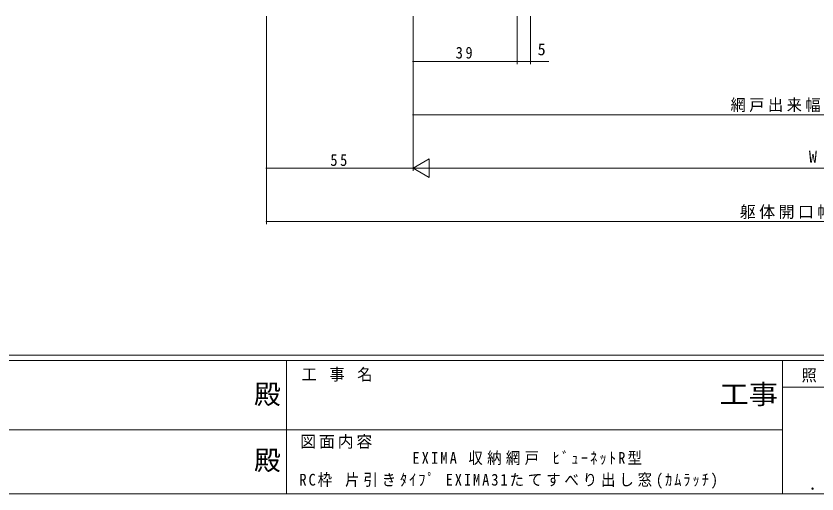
# Model space of a CAD drawing. Units: millimetres, scale not verified. Extents: x -594 to 539, y -420 to 386.
# Drawn here: x -141.4 to 158.9, y -420 to -241 of the extents above; entities that cross this region are included whole.
import ezdxf
from ezdxf.enums import TextEntityAlignment as Align

# ---------------------------------------------------------------- set-up
doc = ezdxf.new("R2010")
doc.units = ezdxf.units.MM
doc.header["$LTSCALE"] = 2
doc.layers.add('0-1_YKK_ZWAK', color=7, linetype='Continuous', lineweight=9)
doc.layers.add('0-6_YKK_D', color=6, linetype='Continuous', lineweight=9)
doc.layers.add('0-2_USER1', color=7, linetype='Continuous')
doc.styles.add('ＭＳ ゴシック', font='')
doc.styles.get('ＭＳ ゴシック').set_extended_font_data('MS Gothic')

msp = doc.modelspace()

# ---------------------------------------------------------------- linework, layer by layer
at = {"layer": '0-1_YKK_ZWAK'}
for p, q in [((510, -367.965), (-590, -367.965)), ((456, -369.965), (-590, -369.965)), ((-40, -369.965), (-40, -419.965)), ((146, -369.965), (146, -419.965)), ((243.406, -379.964), (146, -379.964)), ((-222, -395.964), (-38, -395.964)), ((-38, -395.964), (146, -395.964)), ((-590, -419.965), (456, -419.965))]:
    msp.add_line(p, q, dxfattribs=at)
at = {"layer": '0-6_YKK_D'}
for p, q in [((-47.51, -240.965), (-47.51, -318.965)), ((-47.51, -240.965), (-47.51, -298.965)), ((7.49, -240.965), (7.49, -258.965)), ((7.49, -240.965), (7.49, -278.965)), ((7.49, -240.965), (7.49, -298.965)), ((7.49, -240.965), (7.49, -298.965)), ((46.49, -240.965), (46.49, -258.965)), ((46.49, -240.965), (46.49, -258.965)), ((51.49, -240.965), (51.49, -258.965)), ((7.49, -257.965), (46.49, -257.965)), ((46.49, -257.965), (51.49, -257.965)), ((51.49, -257.965), (58.39, -257.965)), ((7.49, -277.965), (302.49, -277.965)), ((7.49, -297.965), (13.552, -294.465)), ((13.552, -301.465), (13.552, -294.465)), ((-47.51, -297.965), (7.49, -297.965)), ((7.49, -297.965), (19.615, -297.965)), ((7.49, -297.965), (13.552, -301.465)), ((300.49, -297.965), (14.49, -297.965)), ((-47.51, -317.965), (362.49, -317.965))]:
    msp.add_line(p, q, dxfattribs=at)
for centre, start, end in [((7.49, -257.965), 0, 180), ((7.49, -257.965), 180, 0), ((46.49, -257.965), 0, 180), ((46.49, -257.965), 0, 180), ((46.49, -257.965), 180, 0), ((46.49, -257.965), 180, 0), ((51.49, -257.965), 0, 180), ((51.49, -257.965), 180, 0), ((7.49, -277.965), 0, 180), ((7.49, -277.965), 180, 0), ((-47.51, -297.965), 0, 180), ((-47.51, -297.965), 180, 0), ((-47.51, -317.965), 0, 180), ((-47.51, -317.965), 180, 0)]:
    msp.add_arc(centre, 0.106, start, end, dxfattribs=at)

# ---------------------------------------------------------------- texts
at = {"layer": '0-1_YKK_ZWAK', "color": 3, "style": 'ＭＳ ゴシック'}
for p in [(-52.117, -388.474), (-52.117, -413.219)]:
    msp.add_text('殿', height=7.331, dxfattribs=at).set_placement(p, align=Align.BOTTOM_LEFT)
at = {"layer": '0-1_YKK_ZWAK', "color": 3, "style": 'ＭＳ ゴシック', "width": 1.1}
msp.add_text('工事', height=7.331, dxfattribs=at).set_placement((122.331, -388.474), align=Align.BOTTOM_LEFT)
at = {"layer": '0-1_YKK_ZWAK', "char_height": 4.399, "attachment_point": 7, "style": 'ＭＳ ゴシック'}
for s, insert in [('\\T1.22;\\W0.95;工\\~事\\~名', (-34.268, -377.869)), ('\\T1.24;\\W0.95;照\\~\\~査', (153.127, -378.222)), ('\\T1.17;図面内容', (-34.832, -403.034)), ('\\T1.24;\\W0.95;\\~．\\~．', (152.364, -418.459))]:
    msp.add_mtext(s, dxfattribs=dict(at, insert=insert))
at = {"layer": '0-2_USER1', "char_height": 4.399, "attachment_point": 7, "style": 'ＭＳ ゴシック'}
for s, insert in [('\\T1.3;\\W0.9;EXIMA\\~収納網戸\\~ﾋﾞｭｰﾈｯﾄR型', (7.224, -409.178)), ('\\T1.27;\\W0.9;RC枠\\~片引きﾀｲﾌﾟ\\~EXIMA31たてすべり出し窓(ｶﾑﾗｯﾁ)', (-35.118, -418))]:
    msp.add_mtext(s, dxfattribs=dict(at, insert=insert))
at = {"layer": '0-6_YKK_D', "color": 7, "style": 'ＭＳ ゴシック'}
for s, p in [('5', (54.19, -256.965)), ('W', (155.89, -297.165))]:
    msp.add_text(s, height=4.399, dxfattribs=at).set_placement(p, align=Align.BOTTOM_LEFT)
at = {"layer": '0-6_YKK_D', "color": 7, "char_height": 4.399, "attachment_point": 7, "style": 'ＭＳ ゴシック'}
for s, insert in [('\\T1.36;\\W0.9;39', (23.47, -256.965)), ('\\T1.23;\\W0.95;網戸出来幅：MW=W-5', (126.51, -276.965)), ('\\T1.36;\\W0.9;55', (-23.53, -297.165)), ('\\T1.21;躯体開口幅：Ｗ+110', (129.97, -316.965))]:
    msp.add_mtext(s, dxfattribs=dict(at, insert=insert))

doc.saveas('drawing.dxf')
